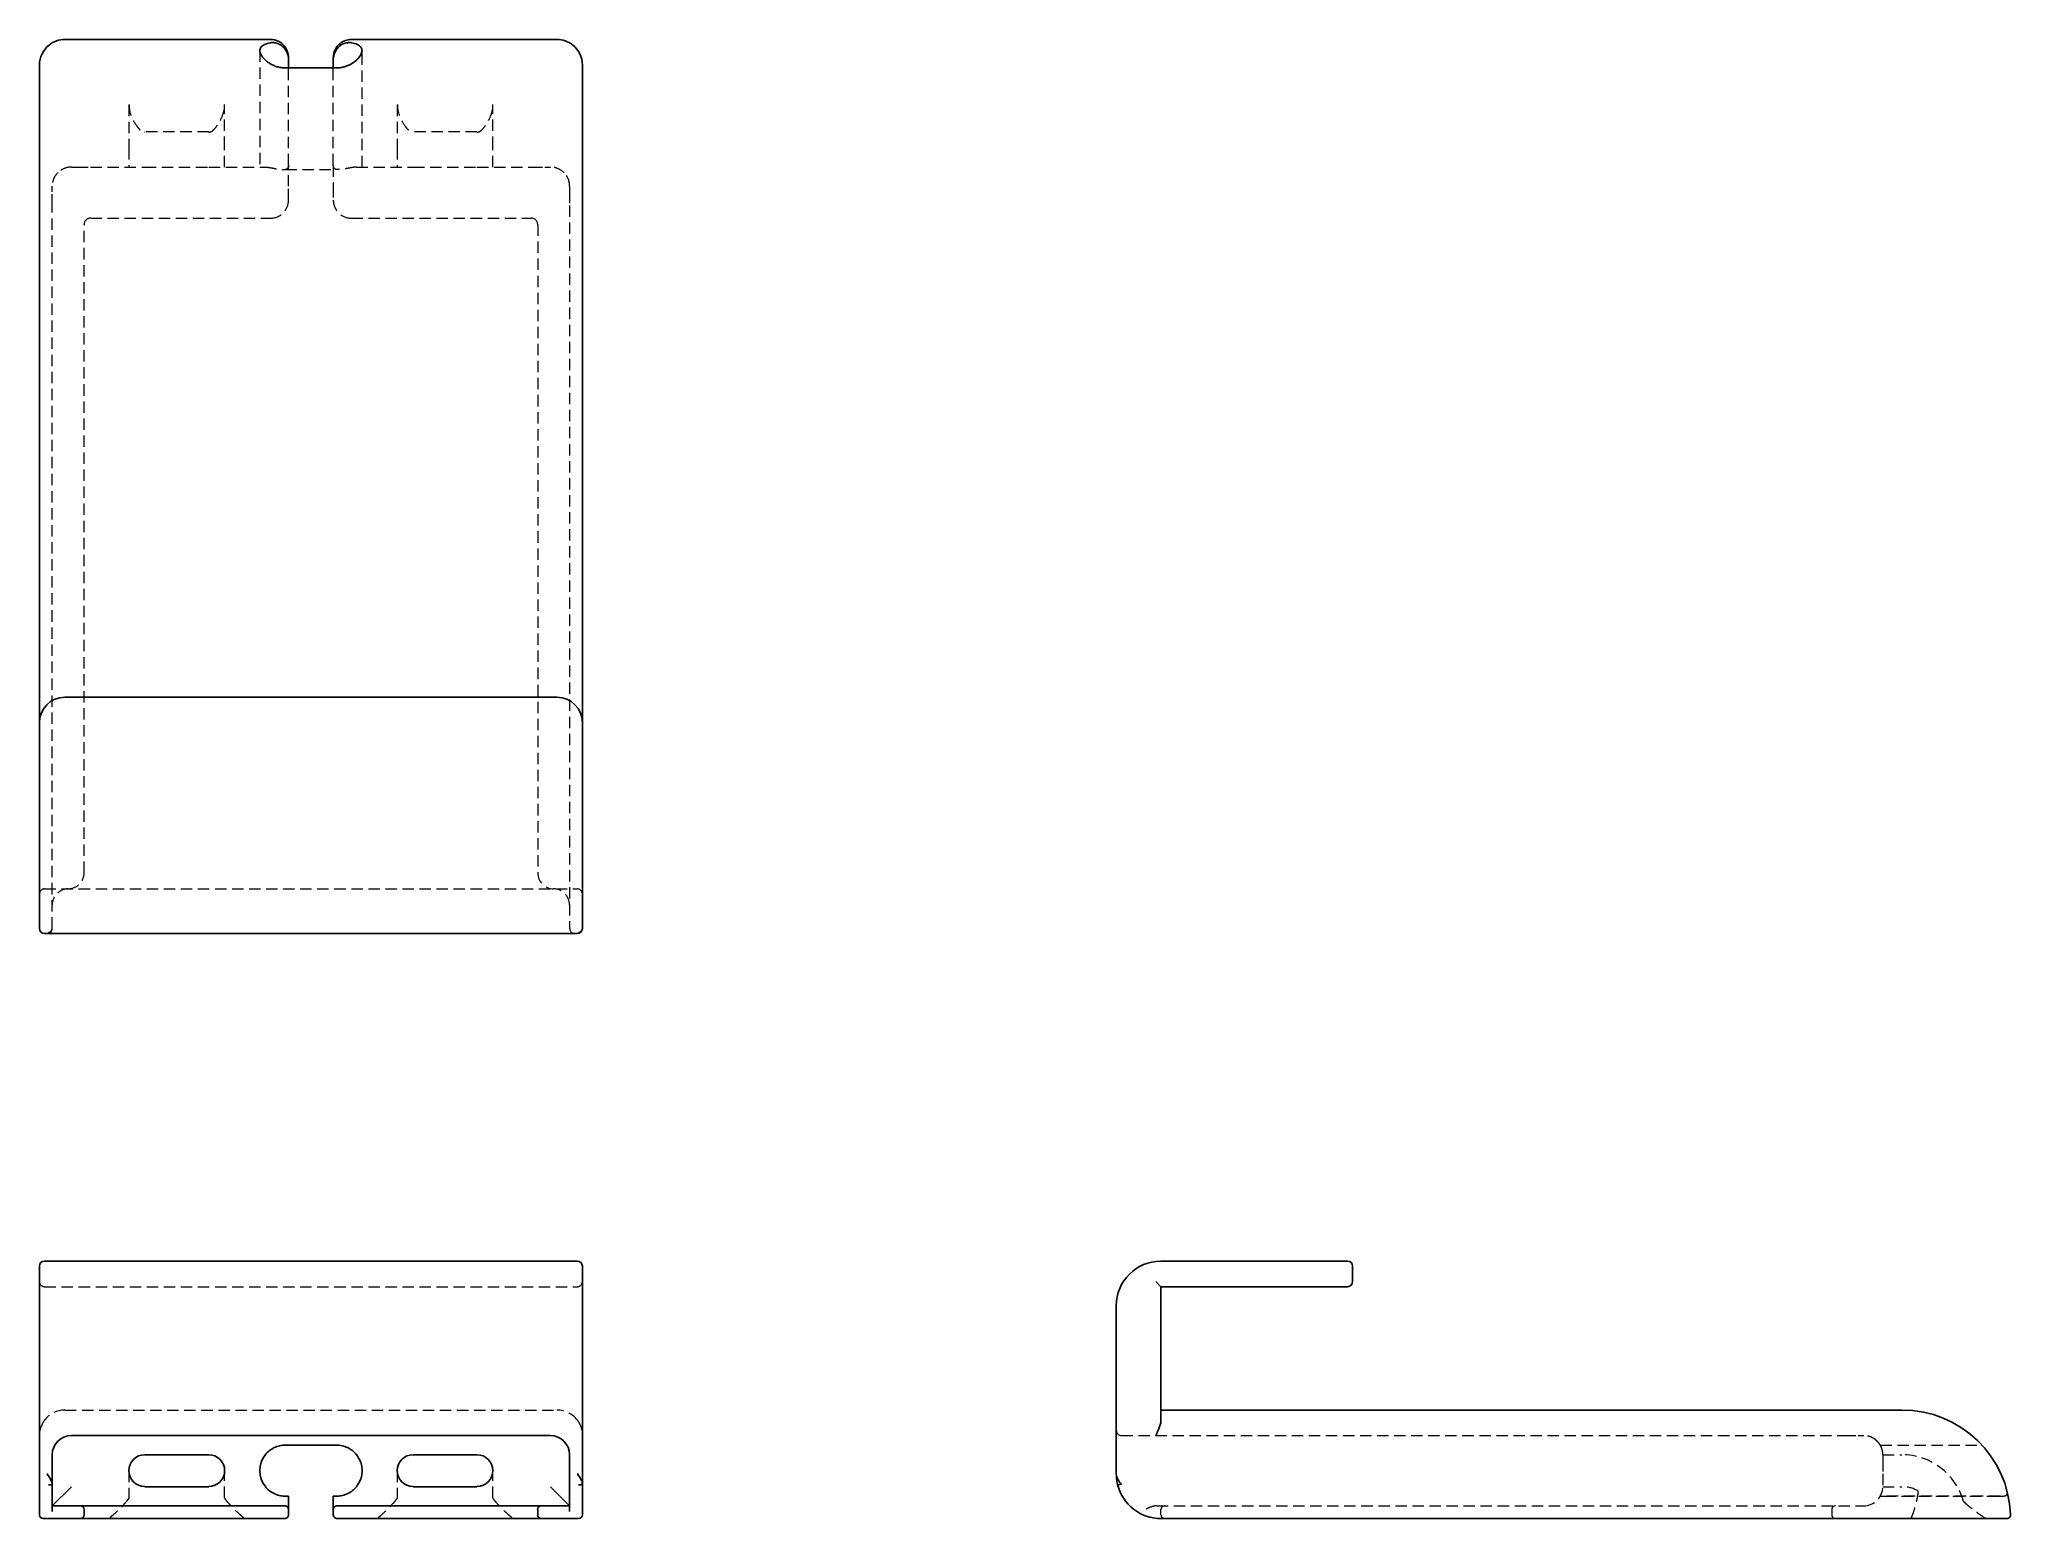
# Model space of a CAD drawing. Header units: millimetres. Extents: x 53 to 273, y 43 to 208.
import ezdxf

# ---------------------------------------------------------------- set-up
doc = ezdxf.new("R2010")
doc.units = ezdxf.units.MM
doc.linetypes.add('HIDDEN', pattern=[1.905, 1.27, -0.635])

msp = doc.modelspace()

# ---------------------------------------------------------------- linework, layer by layer
at = {"color": 7, "linetype": 'Continuous', "lineweight": 25}
for p, q in [((55.51, 207.96), (78.48, 207.96)), ((87.52, 207.96), (110.49, 207.96)), ((52.66, 205.11), (52.66, 195.83)), ((80.5, 205.64), (80.5, 205.84)), ((80.5, 204.77), (80.5, 205.64)), ((85.5, 204.77), (85.5, 205.64)), ((113.34, 195.83), (113.34, 205.11)), ((85.86, 204.77), (80.14, 204.77)), ((52.66, 195.83), (52.66, 131.58)), ((113.34, 131.58), (113.34, 195.83)), ((110.49, 134.43), (55.51, 134.43)), ((52.66, 131.58), (52.66, 113.01)), ((113.34, 113.01), (113.34, 131.58)), ((52.66, 113.01), (52.66, 108.59)), ((113.34, 108.59), (113.34, 113.01)), ((53.23, 108.02), (112.77, 108.02)), ((52.66, 70.83), (52.66, 66.4)), ((112.77, 71.4), (53.23, 71.4)), ((113.34, 66.4), (113.34, 70.83)), ((196.58, 71.4), (178.01, 71.4)), ((198.86, 71.4), (196.58, 71.4)), ((199.43, 69.11), (199.43, 70.83)), ((177.44, 69.11), (178.01, 68.54)), ((178.01, 68.54), (196.58, 68.54)), ((178.01, 53.62), (178.01, 68.54)), ((196.58, 68.54), (198.86, 68.54)), ((52.66, 66.4), (52.66, 46.49)), ((113.34, 46.49), (113.34, 66.4)), ((173.02, 66.4), (173.02, 47.62)), ((260.83, 54.76), (178.01, 54.76)), ((56.23, 51.9), (109.77, 51.9)), ((80.14, 50.83), (85.86, 50.83)), ((54.08, 46.49), (54.08, 49.76)), ((64.44, 49.76), (71.58, 49.76)), ((94.42, 49.76), (101.56, 49.76)), ((111.92, 49.76), (111.92, 46.49)), ((52.66, 46.49), (52.66, 43.05)), ((54.08, 43.41), (54.08, 46.49)), ((111.92, 46.49), (111.92, 43.41)), ((113.34, 43.05), (113.34, 46.49)), ((56.23, 46.19), (54.08, 44.05)), ((71.58, 46.19), (64.44, 46.19)), ((80.5, 43.62), (80.5, 45.12)), ((85.5, 45.12), (85.5, 43.62)), ((101.56, 46.19), (94.42, 46.19)), ((111.92, 44.05), (109.77, 46.19)), ((54.56, 42.62), (53.08, 42.62)), ((55.87, 44.05), (54.08, 44.05)), ((54.56, 42.62), (55.87, 42.62)), ((57.23, 44.05), (55.87, 44.05)), ((55.87, 42.62), (57.23, 42.62)), ((58.37, 44.05), (57.23, 44.05)), ((57.23, 42.62), (58.37, 42.62)), ((57.65, 43.05), (57.65, 43.62)), ((78.48, 44.05), (58.37, 44.05)), ((58.37, 42.62), (78.48, 42.62)), ((80.5, 43.05), (80.5, 43.62)), ((85.5, 43.62), (85.5, 43.05)), ((107.63, 44.05), (87.52, 44.05)), ((87.52, 42.62), (107.63, 42.62)), ((108.77, 44.05), (107.63, 44.05)), ((107.63, 42.62), (108.77, 42.62)), ((108.35, 43.62), (108.35, 43.05)), ((110.13, 44.05), (108.77, 44.05)), ((108.77, 42.62), (110.13, 42.62)), ((111.92, 44.05), (110.13, 44.05)), ((110.13, 42.62), (111.44, 42.62)), ((111.44, 42.62), (112.92, 42.62)), ((178.01, 42.62), (270.11, 42.62))]:
    msp.add_line(p, q, dxfattribs=at)
at = {"color": 7, "linetype": 'HIDDEN', "lineweight": 18}
for p, q in [((77.29, 206.72), (77.29, 193.69)), ((88.71, 193.69), (88.71, 206.72)), ((80.5, 193.89), (80.5, 204.77)), ((85.5, 193.89), (85.5, 204.77)), ((62.65, 200.67), (62.65, 195.83)), ((73.36, 195.83), (73.36, 200.68)), ((92.64, 200.67), (92.64, 195.83)), ((103.35, 195.83), (103.35, 200.68)), ((71.58, 197.62), (64.44, 197.62)), ((101.56, 197.62), (94.42, 197.62)), ((62.65, 195.83), (62.65, 193.69)), ((73.36, 193.69), (73.36, 195.83)), ((80.5, 191.55), (80.5, 193.89)), ((85.5, 193.89), (85.5, 191.55)), ((92.64, 195.83), (92.64, 193.69)), ((103.35, 193.69), (103.35, 195.83)), ((56.23, 193.69), (56.85, 193.69)), ((56.85, 193.69), (58.37, 193.69)), ((58.37, 193.69), (64.44, 193.69)), ((64.44, 193.69), (71.58, 193.69)), ((71.58, 193.69), (77.91, 193.69)), ((80.14, 193.41), (85.86, 193.41)), ((88.09, 193.69), (94.42, 193.69)), ((94.42, 193.69), (101.56, 193.69)), ((101.56, 193.69), (107.63, 193.69)), ((107.63, 193.69), (109.15, 193.69)), ((109.15, 193.69), (109.77, 193.69)), ((54.08, 190.92), (54.08, 191.55)), ((54.08, 189.41), (54.08, 190.92)), ((80.5, 190), (80.5, 191.55)), ((85.5, 191.55), (85.5, 190)), ((111.92, 191.55), (111.92, 190.92)), ((111.92, 190.92), (111.92, 189.41)), ((54.08, 108.59), (54.08, 189.41)), ((57.65, 114.8), (57.65, 187.27)), ((58.37, 187.98), (78.48, 187.98)), ((87.52, 187.98), (107.63, 187.98)), ((108.35, 187.27), (108.35, 114.8)), ((111.92, 189.41), (111.92, 108.59)), ((53.23, 113.01), (112.77, 113.01)), ((53.23, 68.54), (112.77, 68.54)), ((55.51, 54.76), (110.49, 54.76)), ((260.83, 54.76), (260.83, 54.76)), ((173.59, 51.9), (254.41, 51.9)), ((254.41, 51.9), (255.92, 51.9)), ((255.92, 51.9), (256.55, 51.9)), ((258.41, 50.83), (269.77, 50.83)), ((258.69, 49.76), (258.69, 49.14)), ((258.69, 49.76), (260.83, 49.76)), ((258.69, 49.14), (258.69, 47.62)), ((62.65, 47.98), (62.65, 44.92)), ((73.36, 44.93), (73.36, 47.98)), ((92.64, 47.98), (92.64, 44.92)), ((103.35, 44.93), (103.35, 47.98)), ((258.69, 47.62), (258.69, 46.19)), ((271.82, 45.12), (258.41, 45.12)), ((258.69, 46.19), (260.83, 46.19)), ((258.89, 45.12), (270.64, 45.12)), ((262.59, 45.73), (262.59, 45.73)), ((262.59, 45.73), (262.59, 45.73)), ((75.4, 42.67), (75.46, 42.67)), ((80.43, 43.05), (80.5, 43.05)), ((105.38, 42.67), (105.44, 42.67)), ((177.54, 44.05), (256.55, 44.05)), ((178.01, 43.05), (178.01, 43.62)), ((252.98, 43.62), (252.98, 43.05))]:
    msp.add_line(p, q, dxfattribs=at)
at = {"color": 7, "linetype": 'HIDDEN', "lineweight": 18, "flags": 128}
for points in [[(80.5, 190), (80.5, 190)], [(85.5, 190), (85.5, 190)], [(78.48, 187.98), (78.48, 187.98)], [(87.52, 187.98), (87.52, 187.98)], [(267.71, 44.56), (267.71, 44.56)], [(267.71, 44.56), (267.71, 44.56)], [(261.77, 42.62), (261.77, 42.62)], [(270.27, 42.62), (270.27, 42.62)], [(270.27, 42.62), (270.27, 42.62)], [(272.96, 43.07), (272.96, 43.07)], [(272.96, 43.07), (272.96, 43.07)]]:
    msp.add_lwpolyline(points, dxfattribs=at)
at = {"color": 7, "linetype": 'HIDDEN', "lineweight": 18}
for centre, radius, start, end in [((58.37, 187.27), 0.714, 90, 180), ((107.63, 187.27), 0.714, 0, 90), ((55.87, 114.8), 1.78, 269.9946, 0), ((110.13, 114.8), 1.78, 180, 270), ((53.23, 112.44), 0.571, 90, 180), ((55.87, 111.23), 1.78, 89.9946, 180), ((110.13, 111.23), 1.78, 0, 89.9892), ((112.77, 112.44), 0.571, 0, 90), ((53.51, 108.59), 0.571, 270, 0), ((112.49, 108.59), 0.571, 180, 270), ((53.23, 69.11), 0.571, 180, 270), ((112.77, 69.11), 0.571, 270, 0), ((55.51, 51.9), 2.86, 90, 143.1301), ((110.49, 51.9), 2.86, 36.8699, 90), ((173.59, 52.48), 0.571, 180, 270), ((260.83, 42.62), 7.14, 15.758, 90), ((256.55, 46.19), 2.14, 270, 0), ((260.83, 42.62), 3.57, 60.4978, 90), ((178.44, 43.62), 0.428, 90, 180), ((178.44, 43.05), 0.428, 180, 270), ((253.41, 43.62), 0.428, 90, 180), ((253.41, 43.05), 0.428, 180, 270)]:
    msp.add_arc(centre, radius, start, end, dxfattribs=at)
at = {"color": 7, "linetype": 'Continuous', "lineweight": 25}
for centre, radius, start, end in [((55.51, 131.58), 2.86, 90, 180), ((110.49, 131.58), 2.86, 0, 90), ((53.23, 108.59), 0.571, 180, 270), ((112.77, 108.59), 0.571, 270, 0), ((53.23, 70.83), 0.571, 90, 180), ((112.77, 70.83), 0.571, 0, 90), ((178.01, 66.4), 5, 90, 180), ((198.86, 70.83), 0.571, 0, 90), ((198.86, 69.11), 0.571, 270, 0), ((260.83, 42.62), 12.14, 2.0967, 90), ((56.23, 49.76), 2.14, 90, 180), ((109.77, 49.76), 2.14, 0, 90), ((64.44, 47.98), 1.78, 90, 270), ((71.58, 47.98), 1.78, 270, 90), ((80.14, 47.98), 2.86, 141.3178, 218.6822), ((85.86, 47.98), 2.86, 321.3178, 38.6822), ((94.42, 47.98), 1.78, 90, 270), ((101.56, 47.98), 1.78, 270, 90), ((178.01, 47.62), 5, 194.3615, 270), ((53.08, 43.05), 0.428, 180, 270), ((57.23, 43.62), 0.428, 0, 90), ((57.23, 43.05), 0.428, 270, 0), ((108.77, 43.62), 0.428, 90, 180), ((108.77, 43.05), 0.428, 180, 270), ((112.92, 43.05), 0.428, 270, 0)]:
    msp.add_arc(centre, radius, start, end, dxfattribs=at)
for points, knots in [([(52.66, 205.11), (52.66, 205.96), (53.37, 207.44), (54.87, 207.96), (55.51, 207.96)], [0, 0, 0, 0, 0.3053056, 0.5342847, 0.5342847, 0.5342847, 0.5342847]), ([(80.14, 204.77), (79.98, 204.77), (79.82, 204.79), (79.5, 204.84), (79.35, 204.87), (79.05, 204.96), (78.91, 205.02), (78.65, 205.14), (78.52, 205.21), (78.29, 205.35), (78.18, 205.43), (77.99, 205.58), (77.9, 205.67), (77.65, 205.91), (77.52, 206.07), (77.34, 206.4), (77.3, 206.55), (77.29, 206.77), (77.29, 206.84), (77.33, 206.97), (77.36, 207.03), (77.49, 207.21), (77.63, 207.31), (77.99, 207.47), (78.22, 207.54), (78.48, 207.59)], [0, 0, 0, 0, 0.0625, 0.0625, 0.125, 0.125, 0.1875, 0.1875, 0.25, 0.25, 0.3125, 0.3125, 0.375, 0.375, 0.5, 0.5, 0.625, 0.625, 0.6875, 0.6875, 0.75, 0.75, 0.875, 0.875, 1, 1, 1, 1]), ([(78.48, 207.96), (79.09, 207.96), (80.13, 207.46), (80.5, 206.4), (80.5, 205.94)], [0, 0, 0, 0, 0.2000925, 0.3501619, 0.3501619, 0.3501619, 0.3501619]), ([(78.48, 207.59), (78.62, 207.61), (78.77, 207.62), (79.08, 207.58), (79.23, 207.54), (79.53, 207.4), (79.68, 207.31), (79.94, 207.09), (80.05, 206.96), (80.14, 206.82)], [0, 0, 0, 0, 0.25, 0.25, 0.5, 0.5, 0.75, 0.75, 1, 1, 1, 1]), ([(85.5, 205.94), (85.5, 206.55), (86.01, 207.59), (87.07, 207.96), (87.52, 207.96)], [0, 0, 0, 0, 0.2000925, 0.3501619, 0.3501619, 0.3501619, 0.3501619]), ([(85.86, 206.82), (85.95, 206.96), (86.06, 207.09), (86.32, 207.31), (86.46, 207.4), (86.69, 207.51), (86.77, 207.53), (86.92, 207.58), (87, 207.59), (87.23, 207.62), (87.38, 207.61), (87.52, 207.59)], [0, 0, 0, 0, 0.25, 0.25, 0.5, 0.5, 0.625, 0.625, 0.75, 0.75, 1, 1, 1, 1]), ([(87.52, 207.59), (87.78, 207.54), (88.01, 207.48), (88.37, 207.31), (88.5, 207.21), (88.68, 206.97), (88.72, 206.84), (88.7, 206.55), (88.65, 206.4), (88.48, 206.07), (88.35, 205.91), (88.02, 205.58), (87.82, 205.42), (87.36, 205.14), (87.1, 205.01), (86.66, 204.87), (86.5, 204.84), (86.18, 204.79), (86.02, 204.77), (85.86, 204.77)], [0, 0, 0, 0, 0.125, 0.125, 0.25, 0.25, 0.375, 0.375, 0.5, 0.5, 0.625, 0.625, 0.75, 0.75, 0.875, 0.875, 0.9375, 0.9375, 1, 1, 1, 1]), ([(110.49, 207.96), (111.13, 207.96), (112.63, 207.44), (113.34, 205.96), (113.34, 205.11)], [0, 0, 0, 0, 0.2289792, 0.5342847, 0.5342847, 0.5342847, 0.5342847]), ([(80.14, 206.82), (80.26, 206.64), (80.35, 206.46), (80.47, 206.06), (80.5, 205.85), (80.5, 205.64)], [0, 0, 0, 0, 0.5, 0.5, 1, 1, 1, 1]), ([(85.5, 205.64), (85.5, 205.85), (85.53, 206.05), (85.65, 206.45), (85.74, 206.64), (85.86, 206.82)], [0, 0, 0, 0, 0.5, 0.5, 1, 1, 1, 1]), ([(178.01, 53.62), (178.01, 53.49), (177.99, 53.35), (177.92, 53.07), (177.87, 52.93), (177.71, 52.5), (177.57, 52.2), (177.44, 51.9)], [0, 0, 0, 0, 0.25, 0.25, 0.5, 0.5, 1, 1, 1, 1]), ([(77.91, 49.76), (78.05, 49.93), (78.2, 50.08), (78.53, 50.35), (78.72, 50.46), (79.1, 50.64), (79.3, 50.71), (79.72, 50.81), (79.93, 50.83), (80.14, 50.83)], [0, 0, 0, 0, 0.25, 0.25, 0.5, 0.5, 0.75, 0.75, 1, 1, 1, 1]), ([(88.09, 49.76), (87.95, 49.93), (87.8, 50.08), (87.47, 50.35), (87.28, 50.46), (86.9, 50.64), (86.7, 50.71), (86.28, 50.81), (86.07, 50.83), (85.86, 50.83)], [0, 0, 0, 0, 0.25, 0.25, 0.5, 0.5, 0.75, 0.75, 1, 1, 1, 1]), ([(54.08, 46.49), (54.08, 46.56), (54.05, 46.71), (53.89, 47.08), (53.68, 47.39), (53.52, 47.62), (53.51, 47.62), (53.51, 47.62)], [-0.0009701, -0.0009701, -0.0009701, -0.0009701, 0.0310866, 0.0631434, 0.1593136, 0.1593136, 0.1602837, 0.1602837, 0.1602837, 0.1602837]), ([(53.66, 46.38), (53.67, 46.38), (53.72, 46.38), (53.83, 46.39), (53.94, 46.41), (54.03, 46.43), (54.07, 46.46), (54.08, 46.48), (54.08, 46.49)], [0, 0, 0, 0, 0.0722738, 0.2384017, 0.499636, 0.6669987, 0.8334046, 1, 1, 1, 1]), ([(113.34, 46.49), (113.34, 46.56), (113.32, 46.71), (113.15, 47.09), (112.94, 47.39), (112.78, 47.62), (112.77, 47.62), (112.77, 47.62)], [-0.0011253, -0.0011253, -0.0011253, -0.0011253, 0.0309888, 0.0631029, 0.1594452, 0.1594452, 0.1605704, 0.1605704, 0.1605704, 0.1605704]), ([(112.92, 46.38), (112.93, 46.38), (112.98, 46.38), (113.09, 46.39), (113.2, 46.41), (113.29, 46.43), (113.33, 46.46), (113.34, 46.48), (113.34, 46.49)], [0, 0, 0, 0, 0.070987, 0.23712, 0.499625, 0.666991, 0.8334, 1, 1, 1, 1]), ([(173.59, 46.49), (173.51, 46.56), (173.37, 46.71), (173.11, 47.09), (173.02, 47.39), (173.02, 47.62), (173.02, 47.62), (173.02, 47.62)], [-0.0011253, -0.0011253, -0.0011253, -0.0011253, 0.0309888, 0.0631029, 0.1594452, 0.1594452, 0.1605704, 0.1605704, 0.1605704, 0.1605704]), ([(173.02, 47.62), (173.02, 47.62), (173.02, 47.61), (173.02, 47.37), (173.04, 47.04), (173.11, 46.63), (173.15, 46.46), (173.17, 46.38)], [-0.0011253, -0.0011253, -0.0011253, -0.0011253, 0, 0, 0.0963423, 0.1284563, 0.1605704, 0.1605704, 0.1605704, 0.1605704]), ([(173.17, 46.38), (173.17, 46.38), (173.17, 46.38), (173.2, 46.39), (173.28, 46.41), (173.38, 46.43), (173.48, 46.46), (173.55, 46.48), (173.59, 46.49)], [0, 0, 0, 0, 0.070987, 0.23712, 0.499625, 0.666991, 0.8334, 1, 1, 1, 1]), ([(77.91, 46.19), (78.05, 46.03), (78.19, 45.88), (78.51, 45.62), (78.69, 45.51), (79.06, 45.33), (79.25, 45.26), (79.66, 45.16), (79.86, 45.13), (80.07, 45.12)], [0, 0, 0, 0, 0.25, 0.25, 0.5, 0.5, 0.75, 0.75, 1, 1, 1, 1]), ([(80.5, 45.12), (80.5, 45.12), (80.47, 45.12), (80.34, 45.12), (80.25, 45.12), (80.14, 45.12)], [0, 0, 0, 0, 0.5, 0.5, 1, 1, 1, 1]), ([(85.86, 45.12), (85.75, 45.12), (85.66, 45.12), (85.53, 45.12), (85.5, 45.12), (85.5, 45.12)], [0, 0, 0, 0, 0.5, 0.5, 1, 1, 1, 1]), ([(88.09, 46.19), (87.95, 46.03), (87.81, 45.88), (87.49, 45.62), (87.31, 45.51), (86.94, 45.33), (86.75, 45.26), (86.34, 45.16), (86.14, 45.13), (85.93, 45.12)], [0, 0, 0, 0, 0.25, 0.25, 0.5, 0.5, 0.75, 0.75, 1, 1, 1, 1]), ([(80.07, 44.05), (80.07, 44.05), (79.9, 44.05), (79.31, 44.05), (78.9, 44.05), (78.48, 44.05)], [0, 0, 0, 0, 0.5, 0.5, 1, 1, 1, 1]), ([(78.48, 42.62), (78.9, 42.62), (79.31, 42.62), (79.9, 42.62), (80.07, 42.62), (80.07, 42.62)], [0, 0, 0, 0, 0.5, 0.5, 1, 1, 1, 1]), ([(80.07, 44.05), (80.18, 44.05), (80.3, 44), (80.45, 43.85), (80.5, 43.73), (80.5, 43.62)], [0, 0, 0, 0, 0.5, 0.5, 1, 1, 1, 1]), ([(85.93, 42.62), (85.82, 42.62), (85.7, 42.67), (85.55, 42.83), (85.5, 42.94), (85.5, 43.05)], [0, 0, 0, 0, 0.5, 0.5, 1, 1, 1, 1]), ([(87.52, 44.05), (87.1, 44.05), (86.69, 44.05), (86.1, 44.05), (85.93, 44.05), (85.93, 44.05)], [0, 0, 0, 0, 0.5, 0.5, 1, 1, 1, 1]), ([(85.93, 42.62), (85.93, 42.62), (86.1, 42.62), (86.69, 42.62), (87.1, 42.62), (87.52, 42.62)], [0, 0, 0, 0, 0.5, 0.5, 1, 1, 1, 1]), ([(270.11, 42.62), (270.74, 42.62), (271.37, 42.62), (272.05, 42.62), (272.23, 42.62), (272.47, 42.62), (272.54, 42.62), (272.54, 42.62)], [0, 0, 0, 0, 0.5, 0.5, 0.75, 0.75, 1, 1, 1, 1]), ([(272.54, 42.62), (272.67, 42.62), (272.89, 42.74), (272.97, 42.97), (272.96, 43.07)], [0, 0, 0, 0, 0.571429, 1, 1, 1, 1]), ([(272.54, 42.62), (272.67, 42.62), (272.89, 42.74), (272.97, 42.97), (272.96, 43.07)], [0, 0, 0, 0, 0.571429, 1, 1, 1, 1])]:
    msp.add_open_spline(points, degree=3, knots=knots, dxfattribs=at)
for points in [[(85.5, 205.94), (85.5, 205.91), (85.5, 205.81), (85.5, 205.64)], [(80.14, 45.12), (80.12, 45.12), (80.1, 45.12), (80.07, 45.12)], [(85.93, 45.12), (85.9, 45.12), (85.88, 45.12), (85.86, 45.12)], [(80.07, 42.62), (80.18, 42.62), (80.41, 42.72), (80.5, 42.94), (80.5, 43.05)], [(85.93, 44.05), (85.82, 44.05), (85.59, 43.96), (85.5, 43.73), (85.5, 43.62)]]:
    msp.add_open_spline(points, degree=3, dxfattribs=at)
at = {"color": 7, "linetype": 'HIDDEN', "lineweight": 18}
for points, knots in [([(62.67, 200.7), (62.68, 200.46), (62.7, 199.89), (63.03, 199.09), (63.38, 198.49), (63.71, 198.05), (63.93, 197.8), (64.22, 197.62), (64.37, 197.6), (64.44, 197.59)], [0, 0, 0, 0, 0.189304, 0.444328, 0.689878, 0.741487, 0.883397, 0.947327, 1, 1, 1, 1]), ([(71.58, 197.59), (71.64, 197.6), (71.8, 197.62), (72.08, 197.8), (72.27, 198), (72.39, 198.16), (72.42, 198.2), (72.53, 198.35), (72.73, 198.64), (73.03, 199.21), (73.31, 199.9), (73.33, 200.46), (73.34, 200.68)], [0, 0, 0, 0, 0.053245, 0.117695, 0.259855, 0.264754, 0.273581, 0.303098, 0.41078, 0.557914, 0.824402, 1, 1, 1, 1]), ([(92.66, 200.69), (92.67, 200.47), (92.69, 199.91), (93.02, 199.09), (93.37, 198.48), (93.59, 198.19), (93.73, 198), (93.92, 197.8), (94.2, 197.62), (94.36, 197.6), (94.42, 197.59)], [0, 0, 0, 0, 0.177576, 0.443507, 0.697445, 0.735792, 0.740744, 0.882571, 0.946881, 1, 1, 1, 1]), ([(101.56, 197.59), (101.63, 197.6), (101.78, 197.62), (102.07, 197.8), (102.25, 198), (102.37, 198.16), (102.41, 198.2), (102.52, 198.35), (102.71, 198.64), (103.02, 199.21), (103.3, 199.9), (103.32, 200.46), (103.33, 200.68)], [0, 0, 0, 0, 0.053227, 0.117726, 0.259809, 0.264696, 0.273509, 0.302994, 0.410589, 0.557618, 0.82411, 1, 1, 1, 1]), ([(64.44, 197.59), (64.44, 197.59), (64.44, 197.6), (64.44, 197.6), (64.44, 197.61), (64.44, 197.62), (64.44, 197.62), (64.44, 197.61)], [0, 0, 0, 0, 0.055769, 0.121883, 0.300641, 0.927284, 1, 1, 1, 1]), ([(80.5, 193.89), (80.5, 193.78), (80.47, 193.67), (80.34, 193.5), (80.25, 193.43), (80.14, 193.41)], [0, 0, 0, 0, 0.5, 0.5, 1, 1, 1, 1]), ([(85.86, 193.41), (85.75, 193.43), (85.66, 193.5), (85.53, 193.67), (85.5, 193.78), (85.5, 193.89)], [0, 0, 0, 0, 0.5, 0.5, 1, 1, 1, 1]), ([(54.71, 193.07), (54.51, 192.87), (54.35, 192.63), (54.14, 192.11), (54.08, 191.83), (54.08, 191.55)], [0, 0, 0, 0, 0.5, 0.5, 1, 1, 1, 1]), ([(56.23, 193.69), (55.95, 193.69), (55.67, 193.64), (55.15, 193.42), (54.91, 193.26), (54.71, 193.07)], [0, 0, 0, 0, 0.5, 0.5, 1, 1, 1, 1]), ([(77.91, 193.69), (78.05, 193.69), (78.2, 193.67), (78.53, 193.62), (78.72, 193.58), (79.1, 193.51), (79.3, 193.47), (79.72, 193.42), (79.93, 193.41), (80.14, 193.41)], [0, 0, 0, 0, 0.25, 0.25, 0.5, 0.5, 0.75, 0.75, 1, 1, 1, 1]), ([(88.09, 193.69), (87.95, 193.69), (87.8, 193.67), (87.47, 193.62), (87.28, 193.58), (86.9, 193.51), (86.7, 193.47), (86.28, 193.42), (86.07, 193.41), (85.86, 193.41)], [0, 0, 0, 0, 0.25, 0.25, 0.5, 0.5, 0.75, 0.75, 1, 1, 1, 1]), ([(111.29, 193.07), (111.09, 193.26), (110.85, 193.42), (110.33, 193.64), (110.05, 193.69), (109.77, 193.69)], [0, 0, 0, 0, 0.5, 0.5, 1, 1, 1, 1]), ([(111.92, 191.55), (111.92, 191.83), (111.86, 192.11), (111.65, 192.63), (111.49, 192.87), (111.29, 193.07)], [0, 0, 0, 0, 0.5, 0.5, 1, 1, 1, 1]), ([(78.48, 187.98), (79.09, 187.98), (80.13, 188.49), (80.5, 189.55), (80.5, 190)], [0, 0, 0, 0, 0.2000133, 0.3500232, 0.3500232, 0.3500232, 0.3500232]), ([(85.5, 190), (85.5, 189.4), (86.01, 188.35), (87.07, 187.98), (87.52, 187.98)], [0, 0, 0, 0, 0.2000133, 0.3500232, 0.3500232, 0.3500232, 0.3500232]), ([(53.66, 108.17), (53.67, 108.17), (53.72, 108.17), (53.83, 108.2), (53.94, 108.28), (54.03, 108.38), (54.07, 108.48), (54.08, 108.55), (54.08, 108.59)], [0, 0, 0, 0, 0.0722738, 0.2384017, 0.499636, 0.6669987, 0.8334046, 1, 1, 1, 1]), ([(112.92, 108.17), (112.93, 108.17), (112.98, 108.17), (113.09, 108.2), (113.2, 108.28), (113.29, 108.38), (113.33, 108.48), (113.34, 108.55), (113.34, 108.59)], [0, 0, 0, 0, 0.070987, 0.23712, 0.499625, 0.666991, 0.8334, 1, 1, 1, 1]), ([(53.23, 53.62), (53.13, 53.49), (53.04, 53.35), (52.9, 53.07), (52.84, 52.93), (52.7, 52.5), (52.66, 52.2), (52.66, 51.9)], [0, 0, 0, 0, 0.25, 0.25, 0.5, 0.5, 1, 1, 1, 1]), ([(112.77, 53.62), (112.87, 53.49), (112.96, 53.35), (113.1, 53.07), (113.16, 52.93), (113.3, 52.5), (113.34, 52.2), (113.34, 51.9)], [0, 0, 0, 0, 0.25, 0.25, 0.5, 0.5, 1, 1, 1, 1]), ([(258.07, 51.28), (257.87, 51.48), (257.63, 51.63), (257.11, 51.85), (256.83, 51.9), (256.55, 51.9)], [0, 0, 0, 0, 0.5, 0.5, 1, 1, 1, 1]), ([(258.05, 51.27), (257.96, 51.36), (257.77, 51.55), (257.5, 51.68), (257.37, 51.74)], [0, 0, 0, 0, 0.510572, 1, 1, 1, 1]), ([(258.53, 50.58), (258.47, 50.71), (258.34, 50.98), (258.15, 51.17), (258.05, 51.27)], [0, 0, 0, 0, 0.4894277, 1, 1, 1, 1]), ([(258.69, 49.76), (258.69, 50.04), (258.64, 50.32), (258.42, 50.84), (258.26, 51.08), (258.07, 51.28)], [0, 0, 0, 0, 0.5, 0.5, 1, 1, 1, 1]), ([(258.56, 50.48), (258.53, 50.57), (258.44, 50.79), (258.42, 50.82), (258.41, 50.83)], [0, 0, 0, 0, 0.421987, 1, 1, 1, 1]), ([(62.65, 44.9), (62.65, 44.9), (62.65, 44.89), (62.63, 44.87), (62.6, 44.83), (62.56, 44.78), (62.52, 44.72), (62.44, 44.62), (62.32, 44.46), (62.04, 44.14), (61.65, 43.74), (61.21, 43.31), (60.87, 43), (60.68, 42.84), (60.59, 42.77), (60.54, 42.72), (60.52, 42.7), (60.54, 42.69), (60.54, 42.69)], [0, 0, 0, 0, 0.024286, 0.045608, 0.065589, 0.084984, 0.103595, 0.120972, 0.185187, 0.261323, 0.454957, 0.626558, 0.752049, 0.801594, 0.851799, 0.908829, 0.975954, 1, 1, 1, 1]), ([(75.47, 42.69), (75.48, 42.7), (75.5, 42.71), (75.45, 42.75), (75.35, 42.83), (75.22, 42.94), (75, 43.13), (74.63, 43.48), (74.21, 43.89), (73.83, 44.3), (73.62, 44.55), (73.52, 44.69), (73.47, 44.76), (73.43, 44.8), (73.4, 44.84), (73.38, 44.88), (73.36, 44.9), (73.36, 44.9), (73.36, 44.9)], [0, 0, 0, 0, 0.050931, 0.142801, 0.18295, 0.223625, 0.305967, 0.415829, 0.629993, 0.770363, 0.859237, 0.889829, 0.906094, 0.923127, 0.940635, 0.958709, 0.9781, 1, 1, 1, 1]), ([(92.64, 44.9), (92.64, 44.9), (92.64, 44.89), (92.62, 44.87), (92.59, 44.83), (92.55, 44.78), (92.51, 44.72), (92.43, 44.62), (92.3, 44.46), (92.02, 44.14), (91.63, 43.73), (91.19, 43.31), (90.85, 43), (90.66, 42.84), (90.57, 42.77), (90.53, 42.72), (90.51, 42.7), (90.53, 42.69), (90.53, 42.69)], [0, 0, 0, 0, 0.024345, 0.045709, 0.065715, 0.085129, 0.103767, 0.121188, 0.185588, 0.261786, 0.455212, 0.626605, 0.752042, 0.801587, 0.851793, 0.908818, 0.975927, 1, 1, 1, 1]), ([(105.46, 42.69), (105.47, 42.7), (105.49, 42.71), (105.44, 42.75), (105.34, 42.83), (105.21, 42.94), (104.99, 43.13), (104.61, 43.48), (104.2, 43.89), (103.82, 44.3), (103.61, 44.55), (103.5, 44.69), (103.45, 44.76), (103.42, 44.8), (103.39, 44.84), (103.36, 44.88), (103.35, 44.9), (103.35, 44.9), (103.35, 44.9)], [0, 0, 0, 0, 0.0510488, 0.1429695, 0.1831279, 0.2238057, 0.3061438, 0.4159006, 0.6296235, 0.7698512, 0.8589485, 0.8896909, 0.9059997, 0.9230545, 0.9405735, 0.958658, 0.9780693, 1, 1, 1, 1]), ([(258.41, 45.12), (258.43, 45.12), (258.5, 45.12), (258.67, 45.12), (258.78, 45.12), (258.89, 45.12)], [0, 0, 0, 0, 0.5, 0.5, 1, 1, 1, 1]), ([(262.59, 45.73), (262.62, 45.72), (262.63, 45.64), (262.58, 45.25), (262.55, 45.07), (262.46, 44.64), (262.4, 44.39), (262.26, 43.89), (262.19, 43.64), (262.06, 43.22), (262, 43.05), (261.85, 42.69), (261.8, 42.62), (261.77, 42.62)], [0, 0, 0, 0, 0.25, 0.25, 0.375, 0.375, 0.5, 0.5, 0.625, 0.625, 0.75, 0.75, 1, 1, 1, 1]), ([(270.64, 45.12), (270.85, 45.12), (271.05, 45.12), (271.45, 45.12), (271.64, 45.12), (271.82, 45.12)], [0, 0, 0, 0, 0.5, 0.5, 1, 1, 1, 1]), ([(271.82, 45.12), (271.96, 45.12), (272.09, 45.13), (272.31, 45.16), (272.4, 45.18), (272.51, 45.25), (272.53, 45.27), (272.58, 45.33), (272.59, 45.36), (272.62, 45.47), (272.61, 45.56), (272.59, 45.66)], [0, 0, 0, 0, 0.25, 0.25, 0.5, 0.5, 0.625, 0.625, 0.75, 0.75, 1, 1, 1, 1]), ([(78.48, 42.63), (78.7, 42.63), (79.15, 42.64), (79.64, 42.64), (79.94, 42.65), (80.17, 42.66), (80.22, 42.66), (80.26, 42.67)], [0, 0, 0, 0, 0.244091, 0.492022, 0.617689, 0.744541, 1, 1, 1, 1]), ([(177.54, 44.05), (177.3, 44.05), (177.08, 43.99), (176.64, 43.83), (176.44, 43.72), (176.23, 43.62)], [0, 0, 0, 0, 0.5, 0.5, 1, 1, 1, 1])]:
    msp.add_open_spline(points, degree=3, knots=knots, dxfattribs=at)
for points in [[(258.41, 45.12), (258.41, 45.12), (258.41, 45.12), (258.41, 45.12)], [(267.71, 44.56), (267.71, 44.55), (267.75, 44.49), (268.02, 44.24), (268.57, 43.79), (269.29, 43.25), (269.87, 42.84), (270.18, 42.65), (270.25, 42.62), (270.27, 42.62)]]:
    msp.add_open_spline(points, degree=3, dxfattribs=at)

doc.saveas('drawing.dxf')
